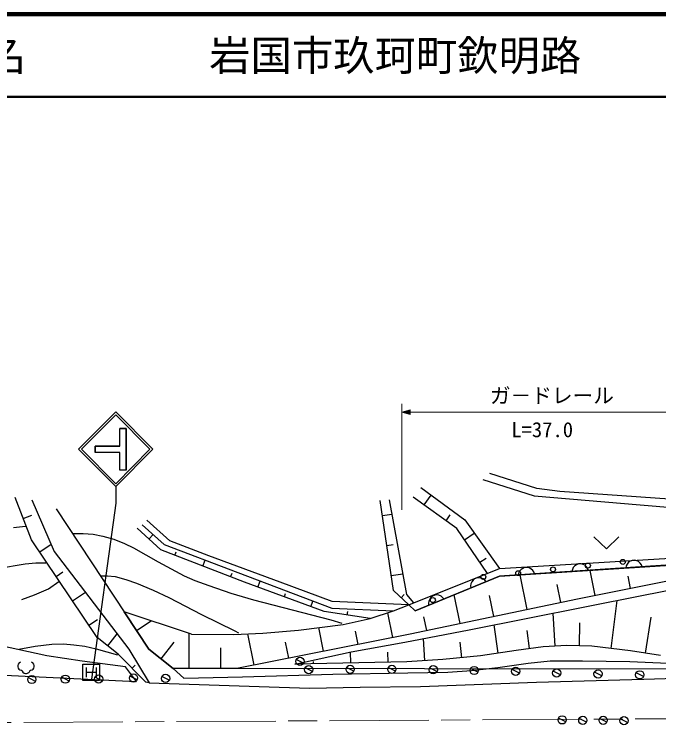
# Model space of a CAD drawing. Units: millimetres, scale not verified. Extents: x 40000 to 680000, y 20000 to 380000.
# Drawn here: x 381427 to 459416, y 293996 to 380000 of the extents above; entities that cross this region are included whole.
import ezdxf
from ezdxf.enums import TextEntityAlignment as Align

# ---------------------------------------------------------------- set-up
doc = ezdxf.new("R2010")
doc.units = ezdxf.units.MM
doc.header["$LTSCALE"] = 1000
doc.linetypes.add('CHAIN', pattern=[18.5, 12, -1.5, 3.5, -1.5])
for name, color, linetype, lineweight in [('M-BGD', 7, 'Continuous', 25), ('M-BMK', 2, 'CHAIN', 13), ('M-STR-HTXT', 7, 'Continuous', 13), ('M-STR-STRC', 7, 'Continuous', 25), ('M-TTL', 2, 'Continuous', 140), ('M-TTL-LINE', 7, 'Continuous', 50)]:
    doc.layers.add(name, color=color, linetype=linetype, lineweight=lineweight)
doc.layers.add('M-TTL-TXT', color=7, linetype='Continuous')
doc.styles.add('ＭＳ ゴシック', font='')
doc.styles.get('ＭＳ ゴシック').set_extended_font_data('MS Gothic')

msp = doc.modelspace()

# ---------------------------------------------------------------- linework, layer by layer
at = {"layer": 'M-BGD'}
for p, q in [((394207, 327715), (394207, 329848)), ((394956, 329848), (394956, 324829)), ((391207, 327715), (394207, 327715)), ((391207, 327715), (391207, 326962)), ((394207, 326962), (391207, 326962)), ((394207, 324829), (394207, 326962)), ((394956, 324829), (394207, 324829)), ((444643, 322600), (438969, 324395)), ((438120, 323677), (444331, 321703)), ((430627, 322725), (435944, 318801)), ((447458, 322241), (444643, 322600)), ((431032, 320603), (431886, 321795)), ((444331, 321703), (457155, 320626)), ((460729, 321299), (447458, 322241)), ((383520, 316389), (381522, 321504)), ((383570, 321204), (386267, 314985)), ((427326, 310245), (425696, 321126)), ((426812, 321241), (428899, 309757)), ((434993, 317740), (429711, 321558)), ((386492, 320151), (397727, 303131)), ((457155, 320626), (481596, 318608)), ((382521, 318947), (383560, 319356)), ((425968, 319313), (427130, 319488)), ((433673, 318695), (434174, 319394)), ((400259, 316274), (397485, 318743)), ((435944, 318801), (440155, 312897)), ((381332, 317858), (382812, 318036)), ((399172, 315154), (396284, 317796)), ((396913, 318198), (399573, 315815)), ((438709, 312320), (434993, 317740)), ((388584, 317147), (389784, 317153)), ((389784, 317153), (390960, 317053)), ((390960, 317053), (392142, 316830)), ((392142, 316830), (393483, 316450)), ((397728, 316475), (398225, 317023)), ((435922, 316385), (437091, 317193)), ((451574, 316729), (453074, 315283)), ((453074, 315283), (454573, 316729)), ((391462, 304555), (383520, 316389)), ((384513, 314910), (385895, 315845)), ((393483, 316450), (394790, 315947)), ((394790, 315947), (395875, 315420)), ((399573, 315815), (408466, 312427)), ((404978, 314437), (400259, 316274)), ((426511, 315686), (427276, 315801)), ((386267, 314985), (395308, 303151)), ((395875, 315420), (398836, 313705)), ((409296, 311250), (399172, 315154)), ((400860, 314504), (401024, 314934)), ((440155, 312897), (481455, 315442)), ((404234, 313202), (404514, 313933)), ((413614, 311250), (404978, 314437)), ((437780, 313675), (438511, 314180)), ((440145, 311978), (472276, 314040)), ((382740, 313417), (373289, 311863)), ((384054, 313549), (382740, 313417)), ((385254, 313568), (384054, 313549)), ((398836, 313705), (401980, 312006)), ((466166, 313710), (440145, 311978)), ((449262, 313228), (449076, 313015)), ((449454, 313362), (449262, 313228)), ((449688, 313458), (449454, 313362)), ((450007, 313479), (449688, 313458)), ((450252, 313415), (450007, 313479)), ((450459, 313308), (450252, 313415)), ((450672, 313121), (450459, 313308)), ((450805, 312929), (450672, 313121)), ((455475, 313240), (455411, 312994)), ((455581, 313448), (455475, 313240)), ((455768, 313661), (455581, 313448)), ((455959, 313795), (455768, 313661)), ((456193, 313891), (455959, 313795)), ((456512, 313912), (456193, 313891)), ((456757, 313848), (456512, 313912)), ((456965, 313741), (456757, 313848)), ((457177, 313554), (456965, 313741)), ((457310, 313362), (457177, 313554)), ((457406, 313127), (457310, 313362)), ((457565, 309687), (474341, 313066)), ((386498, 311951), (387324, 312510)), ((407609, 311901), (407780, 312347)), ((408466, 312427), (419848, 308092)), ((427055, 312059), (428443, 312268)), ((429169, 308513), (440155, 312897)), ((442464, 312374), (442400, 312128)), ((442571, 312582), (442464, 312374)), ((442757, 312795), (442571, 312582)), ((442948, 312929), (442757, 312795)), ((443182, 313025), (442948, 312929)), ((443502, 313046), (443182, 313025)), ((443746, 312982), (443502, 313046)), ((443954, 312875), (443746, 312982)), ((444167, 312688), (443954, 312875)), ((444300, 312496), (444167, 312688)), ((444395, 312261), (444300, 312496)), ((448969, 312807), (448905, 312561)), ((449076, 313015), (448969, 312807)), ((466701, 312649), (449588, 309220)), ((450901, 312694), (450805, 312929)), ((451727, 309649), (451124, 312682)), ((391908, 312012), (392709, 312027)), ((392709, 312027), (393626, 311932)), ((393626, 311932), (394913, 311593)), ((394913, 311593), (396236, 311131)), ((401980, 312006), (403276, 311454)), ((403276, 311454), (404975, 310858)), ((410902, 310656), (411173, 311396)), ((440145, 311978), (429943, 307806)), ((429943, 307806), (440145, 311978)), ((436938, 311490), (436798, 311303)), ((437130, 311655), (436938, 311490)), ((437426, 311776), (437130, 311655)), ((437678, 311793), (437426, 311776)), ((437909, 311757), (437678, 311793)), ((438169, 311647), (437909, 311757)), ((438356, 311506), (438169, 311647)), ((438520, 311313), (438356, 311506)), ((443509, 307948), (442638, 312138)), ((456005, 310506), (455712, 311981)), ((385557, 310449), (386833, 311321)), ((396236, 311131), (398228, 310304)), ((404975, 310858), (407635, 309934)), ((418933, 307690), (409296, 311250)), ((419905, 308924), (413614, 311250)), ((436688, 311041), (436652, 310810)), ((436652, 310810), (436669, 310556)), ((436798, 311303), (436688, 311041)), ((447562, 308796), (447112, 310962)), ((382348, 309173), (383867, 309710)), ((383867, 309710), (385557, 310449)), ((388484, 308993), (390041, 310046)), ((398228, 310304), (400144, 309397)), ((407635, 309934), (410367, 309116)), ((414114, 309470), (414270, 309894)), ((429169, 308513), (427326, 310245)), ((428248, 309379), (428609, 309767)), ((428899, 309757), (429744, 308743)), ((432325, 309691), (432029, 309569)), ((432577, 309707), (432325, 309691)), ((432808, 309671), (432577, 309707)), ((433069, 309561), (432808, 309671)), ((435403, 306251), (434678, 309742)), ((436458, 305500), (457565, 309687)), ((439456, 307099), (438928, 309641)), ((400144, 309397), (404072, 307349)), ((410367, 309116), (419723, 306710)), ((417327, 308283), (417574, 308958)), ((429169, 308513), (419905, 308924)), ((449588, 309220), (429323, 304978)), ((431587, 308955), (431551, 308724)), ((431697, 309217), (431587, 308955)), ((431837, 309404), (431697, 309217)), ((432029, 309569), (431837, 309404)), ((433255, 309421), (433069, 309561)), ((433420, 309228), (433255, 309421)), ((453658, 303231), (454396, 309059)), ((419848, 308092), (427328, 307771)), ((427328, 307771), (429169, 308513)), ((429943, 307806), (429169, 308513)), ((429169, 308513), (429943, 307806)), ((431551, 308724), (431568, 308471)), ((402891, 304978), (394730, 307670)), ((397727, 303131), (394730, 307670)), ((404072, 307349), (408102, 305363)), ((424511, 306852), (418933, 307690)), ((421722, 307271), (421788, 307712)), ((424511, 306852), (427328, 307771)), ((427226, 304561), (426637, 307545)), ((431350, 305402), (431008, 307050)), ((446869, 303530), (446648, 307521)), ((457814, 302653), (458483, 307038)), ((390469, 306034), (391512, 306740)), ((396229, 305401), (398012, 306588)), ((419723, 306710), (421061, 306312)), ((421236, 306145), (424511, 306852)), ((449807, 303569), (449879, 306331)), ((408102, 305363), (408582, 305131)), ((411518, 305084), (415814, 305438)), ((415814, 305438), (421236, 306145)), ((418836, 302893), (418271, 305758)), ((423031, 303727), (422712, 305341)), ((428702, 303992), (436458, 305500)), ((440001, 302653), (439492, 306101)), ((443792, 303211), (443478, 305395)), ((394009, 302549), (391462, 304555)), ((392736, 303552), (393881, 305018)), ((402586, 300816), (402592, 305077)), ((402891, 304978), (407997, 304943)), ((407997, 304943), (411518, 305084)), ((429323, 304978), (408349, 300807)), ((410446, 301224), (409699, 305011)), ((385368, 302348), (379624, 303602)), ((383954, 303506), (385994, 303755)), ((385994, 303755), (387394, 303776)), ((387394, 303776), (388631, 303692)), ((388631, 303692), (389961, 303499)), ((399196, 301975), (400768, 303990)), ((414641, 302059), (414259, 303997)), ((422195, 302819), (428702, 303992)), ((431108, 301756), (430938, 304427)), ((435574, 302115), (435394, 304007)), ((448298, 303609), (445440, 303450)), ((451316, 303530), (448298, 303609)), ((382001, 303168), (383954, 303506)), ((389961, 303499), (391328, 303197)), ((391328, 303197), (393929, 302453)), ((395308, 303151), (397756, 299089)), ((400665, 300819), (397727, 303131)), ((397727, 303131), (400665, 300819)), ((406428, 300810), (406432, 303296)), ((415386, 301337), (422195, 302819)), ((422155, 301477), (422128, 302805)), ((426668, 301570), (426643, 302799)), ((442145, 302972), (437857, 302334)), ((445440, 303450), (442145, 302972)), ((456000, 302932), (451316, 303530)), ((459627, 302374), (456000, 302932)), ((389664, 301697), (385368, 302348)), ((397356, 299139), (394009, 302549)), ((416443, 301454), (415553, 301898)), ((433291, 301895), (428924, 301616)), ((437857, 302334), (433291, 301895)), ((381893, 301334), (381853, 301173)), ((381853, 301173), (381853, 301013)), ((381853, 301013), (381893, 300852)), ((382013, 301495), (381893, 301334)), ((382173, 301575), (382013, 301495)), ((383693, 301495), (383533, 301575)), ((383813, 301334), (383693, 301495)), ((383853, 301173), (383813, 301334)), ((383813, 300852), (383853, 301013)), ((383853, 301013), (383853, 301173)), ((394908, 300994), (389664, 301697)), ((389744, 299344), (389744, 301351)), ((389744, 301351), (391744, 301351)), ((391744, 301351), (391744, 299344)), ((395683, 300844), (396064, 301222)), ((428924, 301616), (415386, 301337)), ((417642, 301384), (417636, 301676)), ((439939, 300939), (443632, 301457)), ((443632, 301457), (446292, 301736)), ((446292, 301736), (450182, 301736)), ((450182, 301736), (455899, 301656)), ((455899, 301656), (464496, 301298)), ((368136, 300593), (396207, 299239)), ((381893, 300852), (381973, 300732)), ((381973, 300732), (382093, 300652)), ((382093, 300652), (382253, 300611)), ((382253, 300611), (382333, 300611)), ((382333, 300611), (382373, 300491)), ((382373, 300491), (382453, 300371)), ((382453, 300371), (382613, 300250)), ((382613, 300250), (382773, 300210)), ((382773, 300210), (382933, 300210)), ((382933, 300210), (383053, 300250)), ((383053, 300250), (383213, 300330)), ((383213, 300330), (383293, 300411)), ((383293, 300411), (383333, 300491)), ((383333, 300491), (383373, 300611)), ((383373, 300611), (383453, 300611)), ((383453, 300611), (383613, 300652)), ((383613, 300652), (383733, 300732)), ((383733, 300732), (383813, 300852)), ((390144, 300950), (390144, 299745)), ((390144, 300348), (391344, 300348)), ((391344, 300950), (391344, 299745)), ((396207, 299239), (394908, 300994)), ((400665, 300819), (401949, 299623)), ((478312, 300700), (400665, 300819)), ((408349, 300807), (400665, 300819)), ((417502, 300448), (416611, 300892)), ((419973, 300142), (429065, 300301)), ((422525, 300484), (421635, 300928)), ((427559, 300490), (426669, 300934)), ((429065, 300301), (433909, 300381)), ((432571, 300438), (431681, 300882)), ((433909, 300381), (436763, 300580)), ((437523, 300350), (436632, 300794)), ((436763, 300580), (439939, 300939)), ((442548, 300250), (441657, 300694)), ((447508, 300045), (446617, 300489)), ((452517, 299932), (451627, 300375)), ((457560, 299822), (456670, 300266)), ((384005, 299253), (383120, 299708)), ((388060, 299289), (387175, 299743)), ((391744, 299344), (389744, 299344)), ((392082, 299311), (391196, 299766)), ((396303, 299433), (395418, 299887)), ((400183, 299384), (399297, 299838)), ((401949, 299623), (409056, 299783)), ((409056, 299783), (419973, 300142)), ((444636, 299148), (457593, 299511)), ((457593, 299511), (467988, 299874)), ((397756, 299089), (397356, 299139)), ((397756, 299089), (411075, 298634)), ((411075, 298634), (417162, 298422)), ((417162, 298422), (423278, 298543)), ((423278, 298543), (430570, 298634)), ((430570, 298634), (444636, 299148)), ((448169, 294369), (447279, 294813)), ((450666, 294314), (449776, 294758)), ((453130, 294313), (452239, 294757)), ((455651, 294272), (454761, 294716))]:
    msp.add_line(p, q, dxfattribs=at)
for centre in [(415998, 301676), (417056, 300670), (422080, 300706), (427114, 300712), (432126, 300660), (437078, 300572), (395860, 299660), (442102, 300472), (447062, 300267), (452072, 300153), (457115, 300044), (383563, 299481), (387618, 299516), (391639, 299539), (399740, 299611), (447724, 294591), (450221, 294536), (452685, 294535), (455206, 294494)]:
    msp.add_circle(centre, 498, dxfattribs=at)
for centre in [(455054, 313716), (446620, 312805), (450837, 313261), (438186, 311893), (442403, 312349), (432087, 309092)]:
    msp.add_ellipse(centre, major_axis=(0, 301), ratio=0.996046, dxfattribs=at)
at = {"layer": 'M-BMK'}
msp.add_line((364076, 294170), (462865, 294742), dxfattribs=at)
at = {"layer": 'M-STR-HTXT'}
for p, q in [((428315, 320012), (428315, 332826)), ((428315, 331822), (429315, 332103)), ((428595, 331822), (429275, 332023)), ((429275, 332023), (429275, 331621)), ((429315, 332103), (429315, 331541)), ((429315, 331541), (428315, 331822)), ((428315, 331822), (464542, 331822)), ((429275, 331621), (428595, 331822)), ((428755, 331822), (429235, 331943)), ((429235, 331702), (428755, 331822)), ((428995, 331822), (429195, 331862)), ((429195, 331782), (428995, 331822)), ((429195, 331862), (429195, 331782)), ((429235, 331943), (429235, 331702))]:
    msp.add_line(p, q, dxfattribs=at)
at = {"layer": 'M-STR-STRC'}
for p, q in [((389209, 327339), (393707, 331856)), ((389562, 327339), (393707, 331501)), ((398207, 327339), (393707, 331856)), ((397853, 327339), (393707, 331501)), ((394207, 329848), (394956, 329848)), ((394956, 329848), (394207, 329848)), ((394207, 327715), (394207, 329848)), ((394956, 324829), (394956, 329848)), ((391207, 326962), (391207, 327715)), ((394207, 327715), (391207, 327715)), ((389209, 327339), (393707, 322822)), ((389562, 327339), (393707, 323176)), ((394207, 326962), (391207, 326962)), ((393707, 323176), (397853, 327339)), ((393708, 322822), (398207, 327339)), ((394207, 324829), (394207, 326962)), ((394956, 324829), (394207, 324829)), ((393707, 322822), (393707, 320814)), ((393707, 320814), (390761, 299502))]:
    msp.add_line(p, q, dxfattribs=at)
at = {"layer": 'M-TTL'}
msp.add_line((680000, 380000), (40000, 380000), dxfattribs=at)
at = {"layer": 'M-TTL-LINE'}
msp.add_line((40000, 370000), (680000, 370000), dxfattribs=at)

# ---------------------------------------------------------------- texts
at = {"layer": 'M-STR-HTXT', "style": 'ＭＳ ゴシック'}
for s, p in [('ガ－ドレール', (438985, 332371)), ('L=37.0', (441567, 328252))]:
    msp.add_text(s, height=1833, dxfattribs=at).set_placement(p, align=Align.BOTTOM_LEFT)
at = {"layer": 'M-TTL-TXT', "style": 'ＭＳ ゴシック'}
for s, p in [('地 名', (370380, 375000)), ('岩国市玖珂町欽明路', (405024, 375000))]:
    msp.add_text(s, height=3666, dxfattribs=at).set_placement(p, align=Align.MIDDLE_LEFT)

doc.saveas('drawing.dxf')
